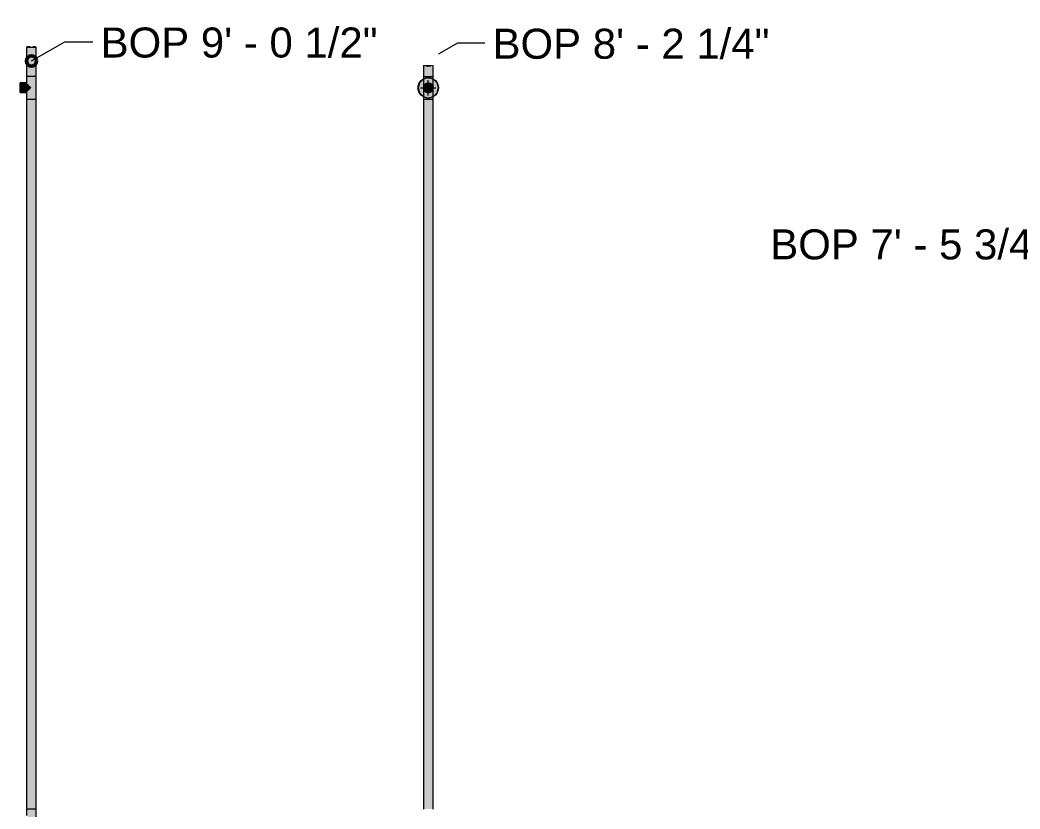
# Model space of a CAD drawing. Header units: inches. Extents: x -3385 to 41, y 7 to 1342.
# Drawn here: x -700.2 to -503.7, y 782 to 937.1 of the extents above; entities that cross this region are included whole.
import ezdxf

# ---------------------------------------------------------------- set-up
doc = ezdxf.new("R2010")
doc.units = ezdxf.units.IN
doc.header["$MEASUREMENT"] = 0
for name, color, linetype, lineweight in [('A-ANNO-NOTE', 131, 'Continuous', 9), ('G-ANNO-DIMS', 111, 'Continuous', 9), ('P-PIPE', 3, 'Continuous', 9), ('P-PIPE-CNTR', 3, 'Continuous', 9)]:
    doc.layers.add(name, color=color, linetype=linetype, lineweight=lineweight)
doc.styles.add('Arial', font='arial.ttf', dxfattribs={"height": 5.901198})

# ---------------------------------------------------------------- blocks, each defined once
blk = doc.blocks.new('Transition - Generic - Plumbing-CW-1199075-LOWER PARKING')
at = {"layer": 'P-PIPE'}
h = blk.add_hatch(color=256, dxfattribs=at)
h.paths.add_polyline_path([(-619.62, 923.71), (-619.62, 923.71), (-619.58, 923.85)], flags=0)
h.paths.add_polyline_path([(-620.81, 923.71), (-620.31, 923.71), (-620.14, 923.98), (-619.84, 923.98), (-619.69, 923.71), (-619.19, 923.71), (-619.43, 924.29), (-620, 924.52), (-620.57, 924.29), (-620.78, 923.8)], flags=0)
for points in [[(-620.16, 923.44), (-619.84, 923.44), (-619.69, 923.71), (-619.84, 923.98), (-620.16, 923.98), (-620.31, 923.71)], [(-620, 922.9), (-619.43, 923.14), (-619.19, 923.71), (-619.69, 923.71), (-619.86, 923.44), (-620.16, 923.44), (-620.31, 923.71), (-620.81, 923.71), (-620.57, 923.14), (-620.14, 922.96)]]:
    blk.add_hatch(color=256, dxfattribs=at).paths.add_polyline_path(points, flags=0)
for major_axis, start_param, end_param in [((0.812, 0.04), 6.234492, 9.376084), ((0.312, 0.015), 6.234492, 9.376085), ((0.812, 0.04), 3.092899, 6.234492), ((0.312, 0.015), 3.092899, 6.234492)]:
    blk.add_ellipse((-620, 923.71), major_axis=major_axis, ratio=0.999999, start_param=start_param, end_param=end_param, dxfattribs=at)

msp = doc.modelspace()

# ---------------------------------------------------------------- hatches: boundary and pattern name
at = {"layer": 'A-ANNO-NOTE'}
msp.add_hatch(color=256, dxfattribs=at).paths.add_polyline_path([(-620, 921.713), (-619, 921.981), (-618.268, 922.713), (-618, 923.713), (-618.268, 924.713), (-619, 925.445), (-620, 925.713), (-621, 925.445), (-621.732, 924.713), (-622, 923.713), (-621.732, 922.713), (-621, 921.981)], flags=0)
h = msp.add_hatch(color=256, dxfattribs=at)
edge = h.paths.add_edge_path(flags=0)
edge.add_arc((-620, 923.713), 2, 0, 360)
at = {"layer": 'P-PIPE'}
for points in [[(-698, 925.981), (-698, 931.738), (-698.95, 931.742), (-698.949, 925.985), (-698.468, 925.981), (-698.178, 925.981)], [(-620, 925.949), (-619.05, 925.953), (-619.05, 931.709), (-619.525, 931.706), (-620, 931.705)], [(-698.951, 922.79), (-698.529, 923.204), (-697.996, 923.737), (-698.951, 924.691), (-700.244, 924.691), (-700.24, 924.213), (-700.244, 922.79)], [(-698, 781.983), (-697.05, 781.987), (-697.05, 921.497), (-697.525, 921.493), (-698, 921.493), (-698, 782.651)], [(-620, 781.949), (-620, 921.461), (-620.95, 921.464), (-620.95, 781.953), (-620.473, 781.95), (-620.245, 781.949)], [(-620, 781.949), (-619.05, 781.953), (-619.05, 921.465), (-619.525, 921.461), (-620, 921.461), (-620, 782.651)]]:
    msp.add_hatch(color=256, dxfattribs=at).paths.add_polyline_path(points, flags=0)
h = msp.add_hatch(color=256, dxfattribs=at)
h.paths.add_polyline_path([(-697.177, 925.983), (-697.05, 925.985), (-697.05, 931.742), (-697.177, 931.74), (-697.177, 925.984)], flags=0)
h.paths.add_polyline_path([(-697.328, 925.982), (-697.177, 925.983), (-697.177, 931.74), (-697.328, 931.739), (-697.328, 925.983)], flags=0)
h.paths.add_polyline_path([(-697.754, 925.981), (-697.328, 925.982), (-697.328, 931.739), (-697.525, 931.738)], flags=0)
h.paths.add_polyline_path([(-698, 925.981), (-697.754, 925.981), (-697.525, 931.739), (-698, 931.738)], flags=0)
h = msp.add_hatch(color=256, dxfattribs=at)
h.paths.add_polyline_path([(-620.672, 925.95), (-620.672, 925.951), (-620.672, 931.689)], flags=0)
h.paths.add_polyline_path([(-620, 925.949), (-620, 931.705), (-620.95, 931.709), (-620.95, 925.953), (-620.475, 925.95), (-620.246, 925.949)], flags=0)
h = msp.add_hatch(color=256, dxfattribs=at)
h.paths.add_polyline_path([(-697.325, 921.494), (-697.049, 921.497), (-697.049, 925.985), (-697.174, 925.982)], flags=0)
h.paths.add_polyline_path([(-697.325, 921.494), (-697.174, 925.983), (-697.325, 925.982)], flags=0)
h.paths.add_polyline_path([(-698.915, 922.823), (-698.951, 922.79), (-698.951, 921.497), (-698.915, 921.496), (-698.915, 922.821)], flags=0)
h.paths.add_polyline_path([(-697.996, 921.493), (-697.325, 921.494), (-697.325, 925.982), (-698.951, 925.985), (-698.951, 924.691), (-697.996, 923.737), (-698.915, 922.823), (-698.915, 921.496), (-698, 921.493)], flags=0)
h = msp.add_hatch(color=256, dxfattribs=at)
h.paths.add_polyline_path([(-620, 921.461), (-620.013, 922.761), (-620.253, 922.794), (-620.479, 922.89), (-620.686, 923.058), (-620.823, 923.237), (-620.933, 923.526), (-620.95, 923.709), (-620.95, 921.465), (-620.475, 921.461), (-620, 921.461)], flags=0)
h.paths.add_polyline_path([(-620.95, 923.713), (-620.899, 924.004), (-620.845, 924.134), (-620.787, 924.242), (-620.654, 924.399), (-620.475, 924.535), (-620.245, 924.631), (-620, 924.663), (-620, 925.949), (-620.95, 925.953), (-620.95, 923.879)], flags=0)
h = msp.add_hatch(color=256, dxfattribs=at)
h.paths.add_polyline_path([(-619.049, 923.709), (-619.049, 925.953), (-619.525, 925.95), (-620, 925.949), (-619.996, 924.662), (-619.745, 924.627), (-619.523, 924.534), (-619.327, 924.383), (-619.155, 924.136), (-619.1, 924.002), (-619.067, 923.892), (-619.049, 923.711)], flags=0)
h.paths.add_polyline_path([(-620, 921.461), (-619.049, 921.465), (-619.05, 923.699), (-619.082, 923.464), (-619.213, 923.176), (-619.346, 923.02), (-619.525, 922.887), (-619.756, 922.793), (-620, 922.759), (-620, 922.367)], flags=0)
h = msp.add_hatch(color=256, dxfattribs=at)
h.paths.add_polyline_path([(-620, 922.762), (-619.754, 922.795), (-619.525, 922.89), (-619.297, 923.081), (-619.177, 923.237), (-619.082, 923.466), (-619.05, 923.712), (-619.09, 923.977), (-619.177, 924.187), (-619.328, 924.384), (-619.525, 924.535), (-619.754, 924.63), (-620, 924.662), (-620.246, 924.63), (-620.475, 924.535), (-620.672, 924.384), (-620.823, 924.187), (-620.917, 923.958), (-620.95, 923.712), (-620.909, 923.447), (-620.823, 923.237), (-620.672, 923.041), (-620.475, 922.89), (-620.246, 922.795)], flags=0)
h.paths.add_polyline_path([(-620, 922.9), (-620.574, 923.138), (-620.812, 923.713), (-620.574, 924.287), (-620, 924.525), (-619.425, 924.287), (-619.187, 923.712), (-619.425, 923.138), (-619.904, 922.94)], flags=0)
h = msp.add_hatch(color=256, dxfattribs=at)
h.paths.add_polyline_path([(-620, 922.761), (-619.75, 922.795), (-619.522, 922.89), (-619.325, 923.043), (-619.175, 923.24), (-619.081, 923.468), (-619.05, 923.718), (-619.082, 923.96), (-619.178, 924.189), (-619.329, 924.385), (-619.526, 924.536), (-619.755, 924.631), (-620.004, 924.662), (-620.247, 924.63), (-620.477, 924.534), (-620.673, 924.383), (-620.824, 924.185), (-620.919, 923.956), (-620.95, 923.706), (-620.917, 923.463), (-620.821, 923.234), (-620.669, 923.037), (-620.472, 922.887), (-620.242, 922.793), (-620.008, 922.762)], flags=0)
h.paths.add_polyline_path([(-620, 922.762), (-620.253, 922.798), (-620.475, 922.89), (-620.676, 923.046), (-620.823, 923.237), (-620.918, 923.472), (-620.95, 923.712), (-620.916, 923.962), (-620.823, 924.187), (-620.672, 924.384), (-620.475, 924.535), (-620.242, 924.63), (-620, 924.662), (-619.752, 924.629), (-619.521, 924.532), (-619.328, 924.384), (-619.177, 924.187), (-619.082, 923.958), (-619.051, 923.706), (-619.082, 923.466), (-619.177, 923.237), (-619.334, 923.036), (-619.525, 922.89), (-619.754, 922.795), (-620, 922.762)], flags=0)
h = msp.add_hatch(color=256, dxfattribs=at)
h.paths.add_polyline_path([(-698.472, 921.493), (-698.472, 921.493), (-698.472, 920.106)], flags=0)
h.paths.add_polyline_path([(-698, 781.983), (-698, 921.493), (-698.95, 921.495), (-698.949, 781.987), (-698.468, 781.983), (-698.178, 781.983)], flags=0)
h = msp.add_hatch(color=256, dxfattribs=at)
h.paths.add_polyline_path([(-697.08, 777.498), (-697.049, 777.499), (-697.049, 781.987), (-697.08, 781.985)], flags=0)
h.paths.add_polyline_path([(-698.915, 778.825), (-698.951, 778.792), (-698.951, 777.499), (-698.915, 777.498), (-698.915, 778.823)], flags=0)
h.paths.add_polyline_path([(-697.995, 777.495), (-697.08, 777.498), (-697.082, 781.986), (-698.475, 781.983), (-698.951, 781.987), (-698.951, 780.694), (-697.996, 779.739), (-698.915, 778.825), (-698.915, 777.498), (-698, 777.495)], flags=0)

# ---------------------------------------------------------------- linework, layer by layer
at = {"layer": 'A-ANNO-NOTE'}
for p, q in [((-621.732, 924.713), (-622, 923.713)), ((-621, 925.445), (-621.732, 924.713)), ((-620, 925.713), (-621, 925.445)), ((-619, 925.445), (-620, 925.713)), ((-618.268, 924.713), (-619, 925.445)), ((-618, 923.713), (-618.268, 924.713)), ((-622, 923.713), (-621.732, 922.713)), ((-621.732, 922.713), (-621, 921.981)), ((-621, 921.981), (-620, 921.713)), ((-620, 921.713), (-619, 921.981)), ((-619, 921.981), (-618.268, 922.713)), ((-618.268, 922.713), (-618, 923.713))]:
    msp.add_line(p, q, dxfattribs=at)
msp.add_circle((-620, 923.713), 2, dxfattribs=at)
at = {"layer": 'G-ANNO-DIMS'}
for p, q in [((-698, 928.995), (-691.458, 932.772)), ((-691.458, 932.772), (-685.899, 932.772)), ((-620, 929.191), (-614.213, 932.532)), ((-614.213, 932.532), (-608.871, 932.532))]:
    msp.add_line(p, q, dxfattribs=at)
at = {"layer": 'G-ANNO-DIMS', "lineweight": 50}
for centre in [(-698, 928.995), (-620, 929.191)]:
    msp.add_circle(centre, 1, dxfattribs=at)
at = {"layer": 'P-PIPE'}
for p, q in [((-698.95, 931.742), (-698.95, 925.985)), ((-697.05, 925.985), (-697.05, 931.742)), ((-620.95, 931.709), (-620.95, 925.953)), ((-619.05, 925.953), (-619.05, 931.709)), ((-698.951, 925.985), (-698.951, 924.691)), ((-697.049, 921.497), (-697.049, 925.985)), ((-620.95, 925.953), (-620.95, 923.709)), ((-619.049, 921.465), (-619.049, 925.953)), ((-698.95, 924.691), (-700.244, 924.691)), ((-700.244, 922.79), (-698.95, 922.79)), ((-698.951, 922.79), (-698.951, 921.497)), ((-620.95, 923.709), (-620.95, 921.465)), ((-620.949, 923.666), (-620.949, 923.663)), ((-619.05, 923.755), (-619.05, 923.758)), ((-698.95, 921.497), (-698.95, 781.987)), ((-697.05, 781.987), (-697.05, 921.497)), ((-620.95, 921.465), (-620.95, 781.953)), ((-619.05, 781.953), (-619.05, 921.465)), ((-698.951, 781.987), (-698.951, 780.694)), ((-697.049, 777.499), (-697.049, 781.987))]:
    msp.add_line(p, q, dxfattribs=at)
for centre, radius, start, end in [((-620, 923.712), 0.95, 0, 180), ((-620, 924.187), 0.475, 20.91154, 90), ((-620, 923.712), 0.95, 180, 0), ((-620, 923.237), 0.475, 201.30642, 270)]:
    msp.add_arc(centre, radius, start, end, dxfattribs=at)
for centre, major_axis, ratio, start_param, end_param in [((-698, 931.742), (0.95, 0), 0.0042172, 1.8325957, 3.1415927), ((-698, 931.742), (0.95, 0), 0.0042172, 3.1415927, 4.712389), ((-698, 931.742), (0.95, 0), 0.0042172, 4.712389, 6.2831853), ((-698, 931.742), (0.95, 0), 0.0042172, 0, 1.3089969), ((-620, 931.709), (0.95, 0), 0.0041664, 1.5707963, 3.1415927), ((-620, 931.709), (0.95, 0), 0.0041664, 3.1415927, 4.712389), ((-620, 931.709), (0.95, 0), 0.0041664, 0, 1.5707963), ((-620, 931.709), (0.95, 0), 0.0041664, 4.712389, 6.2831853), ((-698, 925.985), (0.951, 0), 0.0042172, 3.1457593, 3.6657942), ((-698, 925.985), (0.951, 0), 0.0042172, 3.669358, 3.9272795), ((-698, 925.985), (0.95, 0), 0.0042172, 3.9299851, 4.1887902), ((-698, 925.985), (0.951, 0), 0.0042172, 3.9311574, 4.1889263), ((-698, 925.985), (0.95, 0), 0.0042172, 4.1922652, 4.4505896), ((-698, 925.985), (0.951, 0), 0.0042172, 4.1929568, 4.4506248), ((-698, 925.985), (0.95, 0), 0.0042172, 4.4544492, 4.712389), ((-698, 925.985), (0.951, 0), 0.0042172, 4.4547562, 4.7123433), ((-698, 925.985), (0.95, 0), 0.0042172, 4.716607, 4.9741884), ((-698, 925.985), (0.951, 0), 0.0042172, 4.7165556, 4.9740671), ((-698, 925.985), (0.95, 0), 0.0042172, 4.9787911, 5.2359878), ((-698, 925.985), (0.951, 0), 0.0042172, 4.978355, 5.2357852), ((-698, 925.985), (0.95, 0), 0.0042172, 5.2410712, 5.4977871), ((-698, 925.985), (0.951, 0), 0.0042172, 5.2401544, 5.4974827), ((-698, 925.985), (0.951, 0), 0.0042172, 5.5019537, 5.7591269), ((-698, 925.985), (0.951, 0), 0.0042172, 5.7637531, 6.0206023), ((-698, 925.985), (0.951, 0), 0.0042172, 6.0255525, 6.2831853), ((-620, 925.953), (0.951, 0), 0.0041666, 3.1415926, 3.403326), ((-620, 925.953), (0.951, 0), 0.0041666, 3.4054675, 3.6651254), ((-620, 925.953), (0.951, 0), 0.0041666, 3.6663615, 3.9269248), ((-620, 925.953), (0.951, 0), 0.0041666, 3.9277242, 4.1887242), ((-620, 925.953), (0.951, 0), 0.0041666, 4.1892358, 4.4505236), ((-620, 925.953), (0.95, 0), 0.0041664, 4.4505896, 4.712322), ((-620, 925.953), (0.951, 0), 0.0041666, 4.450805, 4.712323), ((-620, 925.953), (0.951, 0), 0.0041666, 4.7123898, 6.2831193), ((-620, 925.953), (0.95, 0), 0.0041664, 4.712389, 4.9741884), ((-620, 925.953), (0.95, 0), 0.0041664, 4.9743518, 5.2359878), ((-620, 925.953), (0.95, 0), 0.0041664, 5.2364392, 5.4977871), ((-620, 925.953), (0.95, 0), 0.0041664, 5.4986755, 5.7595865), ((-700.244, 923.741), (0, 0.951), 0.0041666, 0, 3.1373755), ((-700.244, 923.741), (0, 0.951), 0.0041666, 3.1415927, 6.2789682), ((-620, 923.712), (0.95, 0.046), 0.9999991, 6.2344924, 6.4962918), ((-620, 923.712), (0.95, 0.046), 0.9999991, 3.0928996, 3.354699), ((-698, 921.497), (0.951, 0), 0.0042172, 3.1457593, 3.4054224), ((-698, 921.497), (0.951, 0), 0.0042172, 3.4075586, 3.6657942), ((-698, 921.497), (0.951, 0), 0.0042172, 3.669358, 3.9272795), ((-698, 921.497), (0.95, 0), 0.0042172, 3.9299851, 4.1887902), ((-698, 921.497), (0.951, 0), 0.0042172, 3.9311574, 4.1889263), ((-698, 921.497), (0.951, 0), 0.0042172, 4.1929568, 4.4506248), ((-698, 921.497), (0.95, 0), 0.0042172, 4.1922652, 4.4505896), ((-698, 921.497), (-0.951, 0), 0.0042172, 1.3131635, 1.5707506), ((-698, 921.497), (0.95, 0), 0.0042172, 4.4544492, 4.712389), ((-698, 921.497), (0.951, 0), 0.0042172, 4.7165556, 4.9740671), ((-698, 921.497), (0.95, 0), 0.0042172, 4.716607, 4.9741884), ((-698, 921.497), (0.951, 0), 0.0042172, 4.978355, 5.2357852), ((-698, 921.497), (0.95, 0), 0.0042172, 4.9787911, 5.2359878), ((-698, 921.497), (0.951, 0), 0.0042172, 5.2401544, 5.4974827), ((-698, 921.497), (0.95, 0), 0.0042172, 5.2410712, 5.4977871), ((-698, 921.497), (0.951, 0), 0.0042172, 5.5019537, 5.7591269), ((-698, 921.497), (0.951, 0), 0.0042172, 5.7637531, 6.0206023), ((-698, 921.497), (0.951, 0), 0.0042172, 6.0255525, 6.2831853), ((-620, 921.465), (0.951, 0), 0.0041666, 3.1415926, 4.712323), ((-620, 921.465), (0.95, 0), 0.0041666, 3.6651914, 3.9259483), ((-620, 921.465), (0.95, 0), 0.0041666, 3.9269908, 4.188194), ((-620, 921.465), (0.95, 0), 0.0041666, 4.1887902, 4.4502874), ((-620, 921.465), (0.95, 0), 0.0041666, 4.4505896, 4.7123221), ((-620, 921.465), (0.951, 0), 0.0041666, 4.7123897, 6.2831193), ((-620, 921.465), (0.95, 0), 0.0041666, 4.712389, 4.9741884), ((-620, 921.465), (0.95, 0), 0.0041666, 4.9743519, 5.2359878), ((-620, 921.465), (0.95, 0), 0.0041666, 5.2364393, 5.4977871), ((-620, 921.465), (0.95, 0), 0.0041666, 5.4986757, 5.7595865), ((-698, 781.987), (-0.951, 0), 0.0042172, 0.0045042, 0.5241011), ((-698, 781.987), (0.951, 0), 0.0042172, 3.6696956, 3.9272261), ((-698, 781.987), (0.95, 0), 0.0042172, 3.9302884, 4.1887902), ((-698, 781.987), (0.951, 0), 0.0042172, 3.931495, 4.1888957), ((-698, 781.987), (0.95, 0), 0.0042172, 4.1925836, 4.4505896), ((-698, 781.987), (0.951, 0), 0.0042172, 4.1932944, 4.4506093), ((-698, 781.987), (0.95, 0), 0.0042172, 4.4547797, 4.712389), ((-698, 781.987), (0.951, 0), 0.0042172, 4.4550938, 4.7123398), ((-698, 781.987), (0.95, 0), 0.0042172, 4.7169488, 4.9741884), ((-698, 781.987), (0.951, 0), 0.0042172, 4.7168932, 4.9740748), ((-698, 781.987), (0.951, 0), 0.0042172, 4.9786926, 5.235805), ((-698, 781.987), (0.95, 0), 0.0042172, 4.979145, 5.2359878), ((-698, 781.987), (0.951, 0), 0.0042172, 5.240492, 5.4975176), ((-698, 781.987), (0.95, 0), 0.0042172, 5.2414401, 5.4977871), ((-698, 781.987), (0.951, 0), 0.0042172, 5.5022914, 5.7591848), ((-698, 781.987), (0.951, 0), 0.0042172, 5.7640907, 6.0207081), ((-698, 781.987), (0.951, 0), 0.0042172, 6.0258901, 6.2831853)]:
    msp.add_ellipse(centre, major_axis=major_axis, ratio=ratio, start_param=start_param, end_param=end_param, dxfattribs=at)
at = {"layer": 'P-PIPE-CNTR'}
for p, q in [((-620, 924.523), (-620, 925.212)), ((-621.5, 923.712), (-620.812, 923.712)), ((-620, 922.212), (-620, 922.898)), ((-619.187, 923.712), (-618.5, 923.712))]:
    msp.add_line(p, q, dxfattribs=at)

# ---------------------------------------------------------------- block references
at = {"layer": 'P-PIPE'}
msp.add_blockref('Transition - Generic - Plumbing-CW-1199075-LOWER PARKING', (0, 0), dxfattribs=at)

# ---------------------------------------------------------------- texts
at = {"layer": 'G-ANNO-DIMS', "insert": (-552.784, 895.894), "char_height": 5.9012, "width": 64.872, "attachment_point": 1, "line_spacing_factor": 0.938532, "style": 'Arial', "bg_fill": 3, "box_fill_scale": 1.25, "bg_fill_color": 0, "bg_fill_transparency": 0}
msp.add_mtext('BOP 7\' - 5 3/4"', dxfattribs=at)

# ---------------------------------------------------------------- next in the draw order: texts
at = {"layer": 'G-ANNO-DIMS', "char_height": 5.9012, "width": 64.872, "attachment_point": 1, "line_spacing_factor": 0.938532, "style": 'Arial', "bg_fill": 3, "box_fill_scale": 1.25, "bg_fill_color": 0, "bg_fill_transparency": 0}
for s, insert in [('BOP 9\' - 0 1/2"', (-684.399, 935.576)), ('BOP 8\' - 2 1/4"', (-607.371, 935.336))]:
    msp.add_mtext(s, dxfattribs=dict(at, insert=insert))

doc.saveas('drawing.dxf')
